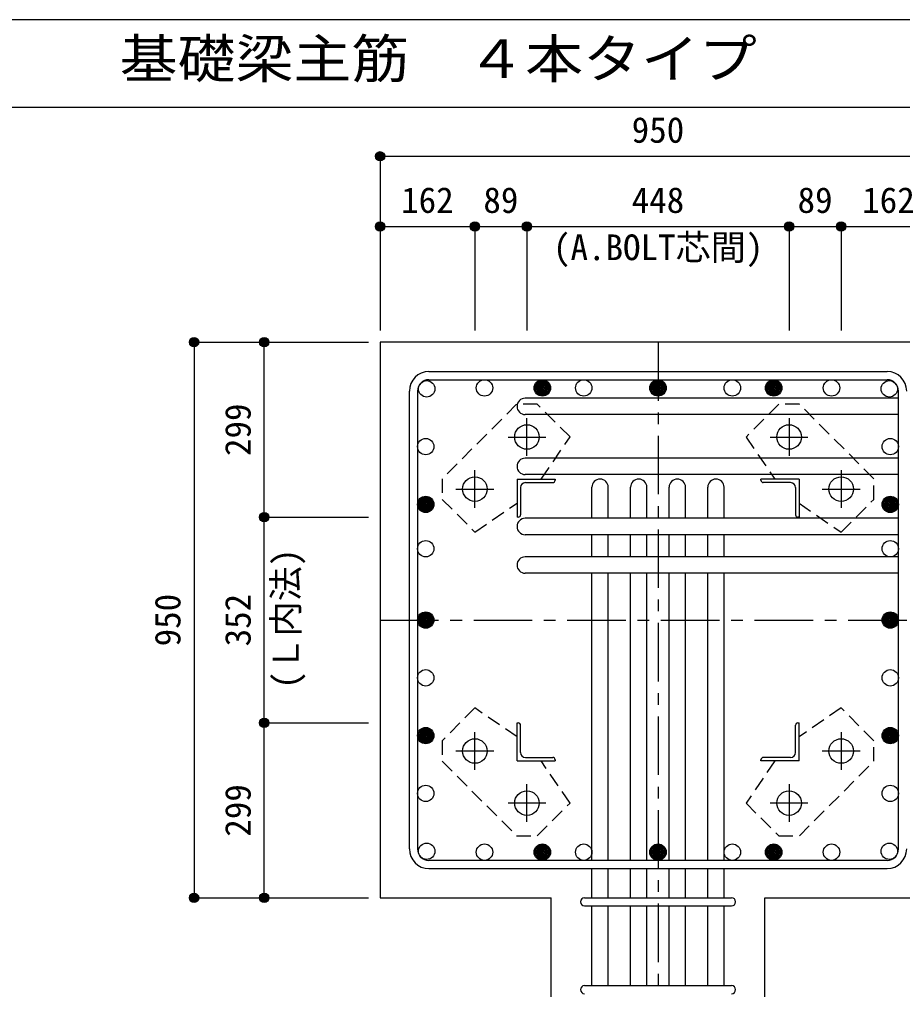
# Model space of a CAD drawing. Units: millimetres at full size, sheet at 1:20. Extents: x -3982 to 3969, y -2797 to 2801.
# Drawn here: x -723 to 786, y 1142 to 2801 of the extents above; entities that cross this region are included whole.
import ezdxf
from ezdxf.enums import TextEntityAlignment as Align

# ---------------------------------------------------------------- set-up
doc = ezdxf.new("R2010")
doc.units = ezdxf.units.MM
doc.header["$LTSCALE"] = 20
doc.header["$PDMODE"] = 32
doc.header["$PDSIZE"] = 10
doc.linetypes.add('CHAIN1', pattern=[8, 5, -1, 1, -1])
doc.linetypes.add('DASHED1', pattern=[1.8, 1.2, -0.6])
for name, color, linetype in [('6-1_躯体線', 2, 'Continuous'), ('6-2_A.Bolt_', 4, 'Continuous'), ('6-3_柱型主筋', 4, 'Continuous'), ('6-4_フープ', 7, 'Continuous'), ('6-5_梁主筋', 7, 'Continuous'), ('6-6_S.T.P.', 7, 'Continuous'), ('6-7_文字', 7, 'Continuous'), ('6-9_プレート', 4, 'DASHED1'), ('6-D_寸法', 4, 'Continuous'), ('F-0_枠', 6, 'Continuous')]:
    doc.layers.add(name, color=color, linetype=linetype)
doc.styles.add('ＭＳ ゴシック', font='')
doc.styles.get('ＭＳ ゴシック').set_extended_font_data('MS Gothic')

msp = doc.modelspace()

# ---------------------------------------------------------------- linework, layer by layer
at = {"layer": '6-1_躯体線'}
for p, q in [((-106.71, 2248.59), (-106.71, 1298.59)), ((1243.29, 2248.59), (-106.71, 2248.59)), ((-106.71, 1298.59), (185.79, 1298.59)), ((185.79, 898.59), (185.79, 1298.59))]:
    msp.add_line(p, q, dxfattribs=at)
msp.add_lwpolyline([(550.79, 898.59), (550.79, 1298.59), (843.29, 1298.59)], dxfattribs=at)
at = {"layer": '6-2_A.Bolt_', "linetype": 'CHAIN1'}
for p, q in [((144.29, 2054.39), (144.29, 2118.89)), ((592.29, 2118.89), (592.29, 2054.39)), ((111.99, 2086.59), (176.49, 2086.59)), ((560.09, 2086.59), (624.59, 2086.59)), ((55.29, 1965.39), (55.29, 2029.89)), ((681.29, 2029.89), (681.29, 1965.39)), ((22.99, 1997.59), (87.49, 1997.59)), ((649.09, 1997.59), (713.59, 1997.59)), ((55.29, 1517.29), (55.29, 1581.79)), ((681.29, 1581.79), (681.29, 1517.29)), ((87.49, 1549.59), (22.99, 1549.59)), ((713.59, 1549.59), (649.09, 1549.59)), ((144.29, 1428.29), (144.29, 1492.79)), ((592.29, 1492.79), (592.29, 1428.29)), ((176.49, 1460.59), (111.99, 1460.59)), ((624.59, 1460.59), (560.09, 1460.59))]:
    msp.add_line(p, q, dxfattribs=at)
at = {"layer": '6-2_A.Bolt_'}
for p, q in [((127.29, 2014.59), (192.29, 2014.59)), ((127.29, 2014.59), (127.29, 1949.59)), ((141.79, 2008.59), (188.29, 2008.59)), ((192.29, 2014.59), (192.29, 2012.59)), ((609.29, 2014.59), (544.29, 2014.59)), ((544.29, 2012.59), (544.29, 2014.59)), ((594.79, 2008.59), (548.29, 2008.59)), ((609.29, 2014.59), (609.29, 1949.59)), ((133.29, 2000.09), (133.29, 1953.59)), ((603.29, 2000.09), (603.29, 1953.59)), ((129.29, 1949.59), (127.29, 1949.59)), ((609.29, 1949.59), (607.29, 1949.59)), ((127.29, 1597.59), (129.29, 1597.59)), ((127.29, 1532.59), (127.29, 1597.59)), ((133.29, 1547.09), (133.29, 1593.59)), ((603.29, 1547.09), (603.29, 1593.59)), ((607.29, 1597.59), (609.29, 1597.59)), ((609.29, 1532.59), (609.29, 1597.59)), ((127.29, 1532.59), (192.29, 1532.59)), ((141.79, 1538.59), (188.29, 1538.59)), ((192.29, 1534.59), (192.29, 1532.59)), ((544.29, 1532.59), (544.29, 1534.59)), ((609.29, 1532.59), (544.29, 1532.59)), ((594.79, 1538.59), (548.29, 1538.59))]:
    msp.add_line(p, q, dxfattribs=at)
at = {"layer": '6-2_A.Bolt_', "color": 3}
for centre in [(144.29, 2086.59), (592.29, 2086.59), (55.29, 1997.59), (681.29, 1997.59), (55.29, 1549.59), (681.29, 1549.59), (144.29, 1460.59), (592.29, 1460.59)]:
    msp.add_circle(centre, 21, dxfattribs=at)
at = {"layer": '6-2_A.Bolt_'}
for centre, radius, start, end in [((141.79, 2000.09), 8.5, 90, 180), ((188.29, 2012.59), 4, 270, 0), ((548.29, 2012.59), 4, 180, 270), ((594.79, 2000.09), 8.5, 0, 90), ((129.29, 1953.59), 4, 270, 0), ((607.29, 1953.59), 4, 180, 270), ((129.29, 1593.59), 4, 0, 90), ((607.29, 1593.59), 4, 90, 180), ((141.79, 1547.09), 8.5, 180, 270), ((594.79, 1547.09), 8.5, 270, 0), ((188.29, 1534.59), 4, 0, 90), ((548.29, 1534.59), 4, 90, 180)]:
    msp.add_arc(centre, radius, start, end, dxfattribs=at)
at = {"layer": '6-3_柱型主筋', "color": 3}
for centre in [(-27.1, 2168.98), (71.75, 2170.59), (170.6, 2170.59), (170.6, 2170.59), (241.29, 2170.59), (368.29, 2170.59), (368.29, 2170.59), (495.29, 2170.59), (565.99, 2170.59), (565.99, 2170.59), (664.83, 2170.59), (763.68, 2168.98), (-28.71, 2070.13), (765.29, 2070.13), (-28.71, 1971.28), (-28.71, 1971.28), (765.29, 1971.28), (765.29, 1971.28), (-28.71, 1895.59), (765.29, 1895.59), (-28.71, 1773.59), (-28.71, 1773.59), (765.29, 1773.59), (765.29, 1773.59), (-28.71, 1674.74), (765.29, 1674.74), (-28.71, 1575.89), (-28.71, 1575.89), (765.29, 1575.89), (765.29, 1575.89), (-28.71, 1477.05), (765.29, 1477.05), (-27.1, 1378.2), (71.75, 1376.59), (170.6, 1376.59), (170.6, 1376.59), (241.29, 1376.59), (368.29, 1376.59), (368.29, 1376.59), (495.29, 1376.59), (565.99, 1376.59), (565.99, 1376.59), (664.83, 1376.59), (763.68, 1378.2)]:
    msp.add_circle(centre, 14, dxfattribs=at)
at = {"layer": '6-3_柱型主筋'}
for centre, radius in [((170.6, 2170.59), 14), ((170.6, 2170.59), 12.6), ((170.6, 2170.59), 11.2), ((170.6, 2170.59), 9.8), ((170.6, 2170.59), 8.4), ((170.6, 2170.59), 7), ((170.6, 2170.59), 5.6), ((170.6, 2170.59), 4.2), ((368.29, 2170.59), 14), ((368.29, 2170.59), 12.6), ((368.29, 2170.59), 11.2), ((368.29, 2170.59), 9.8), ((368.29, 2170.59), 8.4), ((368.29, 2170.59), 7), ((368.29, 2170.59), 5.6), ((368.29, 2170.59), 4.2), ((565.99, 2170.59), 14), ((565.99, 2170.59), 12.6), ((565.99, 2170.59), 11.2), ((565.99, 2170.59), 9.8), ((565.99, 2170.59), 8.4), ((565.99, 2170.59), 7), ((565.99, 2170.59), 5.6), ((565.99, 2170.59), 4.2), ((170.6, 2170.59), 2.8), ((170.6, 2170.59), 1.4), ((368.29, 2170.59), 2.8), ((368.29, 2170.59), 1.4), ((565.99, 2170.59), 2.8), ((565.99, 2170.59), 1.4), ((-28.71, 1971.28), 14), ((-28.71, 1971.28), 12.6), ((-28.71, 1971.28), 11.2), ((-28.71, 1971.28), 9.8), ((-28.71, 1971.28), 8.4), ((-28.71, 1971.28), 7), ((-28.71, 1971.28), 5.6), ((-28.71, 1971.28), 4.2), ((765.29, 1971.28), 14), ((765.29, 1971.28), 12.6), ((765.29, 1971.28), 11.2), ((765.29, 1971.28), 9.8), ((765.29, 1971.28), 8.4), ((765.29, 1971.28), 7), ((765.29, 1971.28), 5.6), ((765.29, 1971.28), 4.2), ((-28.71, 1971.28), 2.8), ((-28.71, 1971.28), 1.4), ((765.29, 1971.28), 2.8), ((765.29, 1971.28), 1.4), ((-28.71, 1773.59), 14), ((-28.71, 1773.59), 12.6), ((-28.71, 1773.59), 11.2), ((-28.71, 1773.59), 9.8), ((-28.71, 1773.59), 8.4), ((-28.71, 1773.59), 7), ((-28.71, 1773.59), 5.6), ((-28.71, 1773.59), 4.2), ((-28.71, 1773.59), 2.8), ((765.29, 1773.59), 14), ((765.29, 1773.59), 12.6), ((765.29, 1773.59), 11.2), ((765.29, 1773.59), 9.8), ((765.29, 1773.59), 8.4), ((765.29, 1773.59), 7), ((765.29, 1773.59), 5.6), ((765.29, 1773.59), 4.2), ((765.29, 1773.59), 2.8), ((-28.71, 1773.59), 1.4), ((765.29, 1773.59), 1.4), ((-28.71, 1575.89), 14), ((-28.71, 1575.89), 12.6), ((-28.71, 1575.89), 11.2), ((-28.71, 1575.89), 9.8), ((-28.71, 1575.89), 8.4), ((-28.71, 1575.89), 7), ((-28.71, 1575.89), 5.6), ((-28.71, 1575.89), 4.2), ((-28.71, 1575.89), 2.8), ((-28.71, 1575.89), 1.4), ((765.29, 1575.89), 14), ((765.29, 1575.89), 12.6), ((765.29, 1575.89), 11.2), ((765.29, 1575.89), 9.8), ((765.29, 1575.89), 8.4), ((765.29, 1575.89), 7), ((765.29, 1575.89), 5.6), ((765.29, 1575.89), 4.2), ((765.29, 1575.89), 2.8), ((765.29, 1575.89), 1.4), ((170.6, 1376.59), 14), ((170.6, 1376.59), 12.6), ((170.6, 1376.59), 11.2), ((170.6, 1376.59), 9.8), ((170.6, 1376.59), 8.4), ((170.6, 1376.59), 7), ((170.6, 1376.59), 5.6), ((170.6, 1376.59), 4.2), ((170.6, 1376.59), 2.8), ((170.6, 1376.59), 1.4), ((368.29, 1376.59), 14), ((368.29, 1376.59), 12.6), ((368.29, 1376.59), 11.2), ((368.29, 1376.59), 9.8), ((368.29, 1376.59), 8.4), ((368.29, 1376.59), 7), ((368.29, 1376.59), 5.6), ((368.29, 1376.59), 4.2), ((368.29, 1376.59), 2.8), ((368.29, 1376.59), 1.4), ((565.99, 1376.59), 14), ((565.99, 1376.59), 12.6), ((565.99, 1376.59), 11.2), ((565.99, 1376.59), 9.8), ((565.99, 1376.59), 8.4), ((565.99, 1376.59), 7), ((565.99, 1376.59), 5.6), ((565.99, 1376.59), 4.2), ((565.99, 1376.59), 2.8), ((565.99, 1376.59), 1.4)]:
    msp.add_circle(centre, radius, dxfattribs=at)
at = {"layer": '6-4_フープ'}
for p, q in [((-23.21, 2198.59), (759.79, 2198.59)), ((-23.21, 2184.59), (759.79, 2184.59)), ((-56.71, 1382.09), (-56.71, 2165.09)), ((-42.71, 2165.09), (-42.71, 1382.09)), ((779.29, 1382.09), (779.29, 2165.09)), ((759.79, 1362.59), (-23.21, 1362.59)), ((-23.21, 1348.59), (759.79, 1348.59))]:
    msp.add_line(p, q, dxfattribs=at)
for centre, radius, start, end in [((-23.21, 2165.09), 33.5, 90, 180), ((759.79, 2165.09), 33.5, 0, 90), ((-23.21, 2165.09), 19.5, 90, 180), ((759.79, 2165.09), 19.5, 0, 90), ((-23.21, 1382.09), 33.5, 180, 270), ((-23.21, 1382.09), 19.5, 180, 270), ((759.79, 1382.09), 33.5, 270, 0), ((759.79, 1382.09), 19.5, 270, 0)]:
    msp.add_arc(centre, radius, start, end, dxfattribs=at)
at = {"layer": '6-5_梁主筋'}
for p, q in [((779.29, 2152.98), (141.29, 2152.98)), ((779.29, 2124.98), (141.29, 2124.98)), ((779.29, 2050.28), (141.29, 2050.28)), ((779.29, 2022.28), (141.29, 2022.28)), ((255.29, 1947.59), (255.29, 2000.59)), ((283.29, 1947.59), (283.29, 2000.59)), ((321.29, 1947.59), (321.29, 2000.59)), ((349.29, 1947.59), (349.29, 2000.59)), ((387.29, 1947.59), (387.29, 2000.59)), ((415.29, 1947.59), (415.29, 2000.59)), ((453.29, 1947.59), (453.29, 2000.59)), ((481.29, 1947.59), (481.29, 2000.59)), ((779.29, 1947.59), (141.29, 1947.59)), ((779.29, 1919.59), (141.29, 1919.59)), ((255.29, 1881.59), (255.29, 1919.59)), ((283.29, 1881.59), (283.29, 1919.59)), ((321.29, 1881.59), (321.29, 1919.59)), ((349.29, 1881.59), (349.29, 1919.59)), ((387.29, 1881.59), (387.29, 1919.59)), ((415.29, 1881.59), (415.29, 1919.59)), ((453.29, 1881.59), (453.29, 1919.59)), ((481.29, 1881.59), (481.29, 1919.59)), ((779.29, 1881.59), (141.29, 1881.59)), ((779.29, 1853.59), (141.29, 1853.59)), ((255.29, 1362.59), (255.29, 1853.59)), ((283.29, 1362.59), (283.29, 1853.59)), ((321.29, 1362.59), (321.29, 1853.59)), ((349.29, 1362.59), (349.29, 1853.59)), ((387.29, 1362.59), (387.29, 1853.59)), ((415.29, 1362.59), (415.29, 1853.59)), ((453.29, 1362.59), (453.29, 1853.59)), ((481.29, 1362.59), (481.29, 1853.59)), ((255.29, 1298.59), (255.29, 1348.59)), ((283.29, 1298.59), (283.29, 1348.59)), ((321.29, 1298.59), (321.29, 1348.59)), ((349.29, 1298.59), (349.29, 1348.59)), ((387.29, 1298.59), (387.29, 1348.59)), ((415.29, 1298.59), (415.29, 1348.59)), ((453.29, 1298.59), (453.29, 1348.59)), ((481.29, 1298.59), (481.29, 1348.59)), ((255.29, 1148.59), (255.29, 1284.59)), ((283.29, 1148.59), (283.29, 1284.59)), ((321.29, 1148.59), (321.29, 1284.59)), ((349.29, 1148.59), (349.29, 1284.59)), ((387.29, 1148.59), (387.29, 1284.59)), ((415.29, 1148.59), (415.29, 1284.59)), ((453.29, 1148.59), (453.29, 1284.59)), ((481.29, 1148.59), (481.29, 1284.59))]:
    msp.add_line(p, q, dxfattribs=at)
for centre, start, end in [((141.29, 2138.98), 90, 270), ((141.29, 2036.28), 90, 270), ((269.29, 2000.59), 0, 180), ((335.29, 2000.59), 0, 180), ((401.29, 2000.59), 0, 180), ((467.29, 2000.59), 0, 180), ((141.29, 1933.59), 90, 270), ((141.29, 1867.59), 90, 270)]:
    msp.add_arc(centre, 14, start, end, dxfattribs=at)
at = {"layer": '6-6_S.T.P.'}
for p, q in [((242.79, 1298.59), (493.79, 1298.59)), ((242.79, 1284.59), (493.79, 1284.59)), ((242.79, 1148.59), (493.79, 1148.59))]:
    msp.add_line(p, q, dxfattribs=at)
for centre, start, end in [((242.79, 1291.59), 90, 270), ((242.79, 1291.59), 90, 270), ((242.79, 1291.59), 90, 270), ((242.79, 1291.59), 90, 270), ((493.79, 1291.59), 270, 90), ((493.79, 1291.59), 270, 90), ((493.79, 1291.59), 270, 90), ((493.79, 1291.59), 270, 90), ((242.79, 1141.59), 90, 270), ((493.79, 1141.59), 270, 90)]:
    msp.add_arc(centre, 7, start, end, dxfattribs=at)
at = {"layer": '6-9_プレート'}
for points in [[(168.49, 2014.59), (217.89, 2086.69), (161.99, 2142.49), (126.69, 2142.49), (-0.61, 2015.19), (-0.61, 1979.89), (55.29, 1923.99), (127.29, 1973.49)], [(609.29, 1973.39), (681.39, 1923.99), (737.19, 1979.89), (737.19, 2015.19), (609.89, 2142.49), (574.59, 2142.49), (518.69, 2086.59), (568.19, 2014.59)], [(127.29, 1573.79), (55.19, 1623.19), (-0.61, 1567.29), (-0.61, 1531.99), (126.69, 1404.69), (161.99, 1404.69), (217.89, 1460.59), (168.39, 1532.59)], [(568.09, 1532.59), (518.69, 1460.49), (574.59, 1404.69), (609.89, 1404.69), (737.19, 1531.99), (737.19, 1567.29), (681.29, 1623.19), (609.29, 1573.69)]]:
    msp.add_lwpolyline(points, dxfattribs=at)
at = {"layer": '6-D_寸法'}
for p, q in [((-106.71, 2566.62), (-106.71, 2446.62)), ((-106.71, 2566.62), (-106.71, 2446.62)), ((-106.71, 2566.62), (843.29, 2566.62)), ((-106.71, 2446.62), (55.29, 2446.62)), ((-106.71, 2446.62), (-106.71, 2268.59)), ((55.29, 2446.62), (55.29, 2268.59)), ((55.29, 2446.62), (144.29, 2446.62)), ((144.29, 2446.62), (144.29, 2268.59)), ((144.29, 2446.62), (592.29, 2446.62)), ((592.29, 2446.62), (592.29, 2268.59)), ((592.29, 2446.62), (681.29, 2446.62)), ((681.29, 2446.62), (681.29, 2268.59)), ((681.29, 2446.62), (843.29, 2446.62)), ((-424.74, 2248.59), (-304.74, 2248.59)), ((-424.74, 2248.59), (-304.74, 2248.59)), ((-424.74, 2248.59), (-424.74, 1298.59)), ((-304.74, 1949.59), (-304.74, 2248.59)), ((-304.74, 2248.59), (-126.71, 2248.59)), ((-304.74, 1597.59), (-304.74, 1949.59)), ((-304.74, 1949.59), (-126.71, 1949.59)), ((-304.74, 1298.59), (-304.74, 1597.59)), ((-304.74, 1597.59), (-126.71, 1597.59)), ((-424.74, 1298.59), (-304.74, 1298.59)), ((-304.74, 1298.59), (-126.71, 1298.59)), ((-304.74, 1298.59), (-126.71, 1298.59))]:
    msp.add_line(p, q, dxfattribs=at)
at = {"layer": '6-D_寸法', "linetype": 'CHAIN1'}
for p, q in [((368.29, 2248.59), (368.29, 898.59)), ((-106.71, 1773.59), (843.29, 1773.59))]:
    msp.add_line(p, q, dxfattribs=at)
at = {"layer": '6-D_寸法'}
for centre, radius in [((-106.71, 2566.62), 8), ((-106.71, 2566.62), 7.2), ((-106.71, 2566.62), 6.4), ((-106.71, 2566.62), 5.6), ((-106.71, 2566.62), 4.8), ((-106.71, 2566.62), 4), ((-106.71, 2566.62), 3.2), ((-106.71, 2566.62), 2.4), ((-106.71, 2566.62), 1.6), ((-106.71, 2566.62), 0.8), ((-106.71, 2446.62), 8), ((-106.71, 2446.62), 7.2), ((-106.71, 2446.62), 6.4), ((-106.71, 2446.62), 5.6), ((-106.71, 2446.62), 4.8), ((-106.71, 2446.62), 4), ((-106.71, 2446.62), 3.2), ((-106.71, 2446.62), 2.4), ((-106.71, 2446.62), 1.6), ((-106.71, 2446.62), 0.8), ((55.29, 2446.62), 8), ((55.29, 2446.62), 7.2), ((55.29, 2446.62), 6.4), ((55.29, 2446.62), 5.6), ((55.29, 2446.62), 4.8), ((55.29, 2446.62), 4), ((55.29, 2446.62), 3.2), ((55.29, 2446.62), 2.4), ((55.29, 2446.62), 1.6), ((55.29, 2446.62), 0.8), ((144.29, 2446.62), 8), ((144.29, 2446.62), 7.2), ((144.29, 2446.62), 6.4), ((144.29, 2446.62), 5.6), ((144.29, 2446.62), 4.8), ((144.29, 2446.62), 4), ((144.29, 2446.62), 3.2), ((144.29, 2446.62), 2.4), ((144.29, 2446.62), 1.6), ((144.29, 2446.62), 0.8), ((592.29, 2446.62), 8), ((592.29, 2446.62), 7.2), ((592.29, 2446.62), 6.4), ((592.29, 2446.62), 5.6), ((592.29, 2446.62), 4.8), ((592.29, 2446.62), 4), ((592.29, 2446.62), 3.2), ((592.29, 2446.62), 2.4), ((592.29, 2446.62), 1.6), ((592.29, 2446.62), 0.8), ((681.29, 2446.62), 8), ((681.29, 2446.62), 7.2), ((681.29, 2446.62), 6.4), ((681.29, 2446.62), 5.6), ((681.29, 2446.62), 4.8), ((681.29, 2446.62), 4), ((681.29, 2446.62), 3.2), ((681.29, 2446.62), 2.4), ((681.29, 2446.62), 1.6), ((681.29, 2446.62), 0.8), ((-424.74, 2248.59), 8), ((-304.74, 2248.59), 8), ((-424.74, 2248.59), 7.2), ((-424.74, 2248.59), 6.4), ((-424.74, 2248.59), 5.6), ((-424.74, 2248.59), 4.8), ((-424.74, 2248.59), 4), ((-424.74, 2248.59), 3.2), ((-424.74, 2248.59), 2.4), ((-424.74, 2248.59), 1.6), ((-424.74, 2248.59), 0.8), ((-304.74, 2248.59), 7.2), ((-304.74, 2248.59), 6.4), ((-304.74, 2248.59), 5.6), ((-304.74, 2248.59), 4.8), ((-304.74, 2248.59), 4), ((-304.74, 2248.59), 3.2), ((-304.74, 2248.59), 2.4), ((-304.74, 2248.59), 1.6), ((-304.74, 2248.59), 0.8), ((-304.74, 1949.59), 8), ((-304.74, 1949.59), 7.2), ((-304.74, 1949.59), 6.4), ((-304.74, 1949.59), 5.6), ((-304.74, 1949.59), 4.8), ((-304.74, 1949.59), 4), ((-304.74, 1949.59), 3.2), ((-304.74, 1949.59), 2.4), ((-304.74, 1949.59), 1.6), ((-304.74, 1949.59), 0.8), ((-304.74, 1597.59), 8), ((-304.74, 1597.59), 7.2), ((-304.74, 1597.59), 6.4), ((-304.74, 1597.59), 5.6), ((-304.74, 1597.59), 4.8), ((-304.74, 1597.59), 4), ((-304.74, 1597.59), 3.2), ((-304.74, 1597.59), 2.4), ((-304.74, 1597.59), 1.6), ((-304.74, 1597.59), 0.8), ((-424.74, 1298.59), 8), ((-424.74, 1298.59), 7.2), ((-424.74, 1298.59), 6.4), ((-424.74, 1298.59), 5.6), ((-424.74, 1298.59), 4.8), ((-424.74, 1298.59), 4), ((-424.74, 1298.59), 3.2), ((-424.74, 1298.59), 2.4), ((-424.74, 1298.59), 1.6), ((-424.74, 1298.59), 0.8), ((-304.74, 1298.59), 8), ((-304.74, 1298.59), 7.2), ((-304.74, 1298.59), 6.4), ((-304.74, 1298.59), 5.6), ((-304.74, 1298.59), 4.8), ((-304.74, 1298.59), 4), ((-304.74, 1298.59), 3.2), ((-304.74, 1298.59), 2.4), ((-304.74, 1298.59), 1.6), ((-304.74, 1298.59), 0.8)]:
    msp.add_circle(centre, radius, dxfattribs=at)
at = {"layer": '6-D_寸法', "color": 7}
for p in [(-106.71, 2566.62), (-106.71, 2446.62), (55.29, 2446.62), (144.29, 2446.62), (592.29, 2446.62), (681.29, 2446.62), (-424.74, 2248.59), (-304.74, 2248.59), (-304.74, 1949.59), (-304.74, 1597.59), (-424.74, 1298.59), (-304.74, 1298.59)]:
    msp.add_point(p, dxfattribs=at)
at = {"layer": 'F-0_枠'}
msp.add_line((-3981.92, 2800.77), (3969.4, 2800.77), dxfattribs=at)
at = {"layer": 'F-0_枠', "color": 2}
msp.add_line((-3981.92, 2650.77), (2482.4, 2650.77), dxfattribs=at)

# ---------------------------------------------------------------- texts
at = {"layer": '6-7_文字', "color": 2, "style": 'ＭＳ ゴシック', "width": 1.1}
msp.add_text('\u3000\u3000基礎梁主筋\u3000４本タイプ', height=65.98, dxfattribs=at).set_placement((-749.76, 2680.77), align=Align.BOTTOM_LEFT)
at = {"layer": '6-7_文字', "color": 4, "style": 'ＭＳ ゴシック'}
msp.add_text('(A.BOLT芯間)', height=43.99, dxfattribs=at).set_placement((188.82, 2375.84), align=Align.BOTTOM_LEFT)
msp.add_text('(Ｌ内法)', height=43.99, rotation=90, dxfattribs=at).set_placement((-232.77, 1655.83), align=Align.BOTTOM_LEFT)
at = {"layer": '6-D_寸法', "style": 'ＭＳ ゴシック'}
for s, p in [('950', (323.29, 2576.62)), ('162', (-70.71, 2456.62)), ('89', (69.79, 2456.62)), ('448', (323.29, 2456.62)), ('89', (606.79, 2456.62)), ('162', (717.29, 2456.62))]:
    msp.add_text(s, height=43.99, dxfattribs=at).set_placement(p, align=Align.BOTTOM_LEFT)
for s, p in [('299', (-314.74, 2054.09)), ('950', (-434.74, 1728.59)), ('352', (-314.74, 1728.59)), ('299', (-314.74, 1403.09))]:
    msp.add_text(s, height=43.99, rotation=90, dxfattribs=at).set_placement(p, align=Align.BOTTOM_LEFT)

doc.saveas('drawing.dxf')
